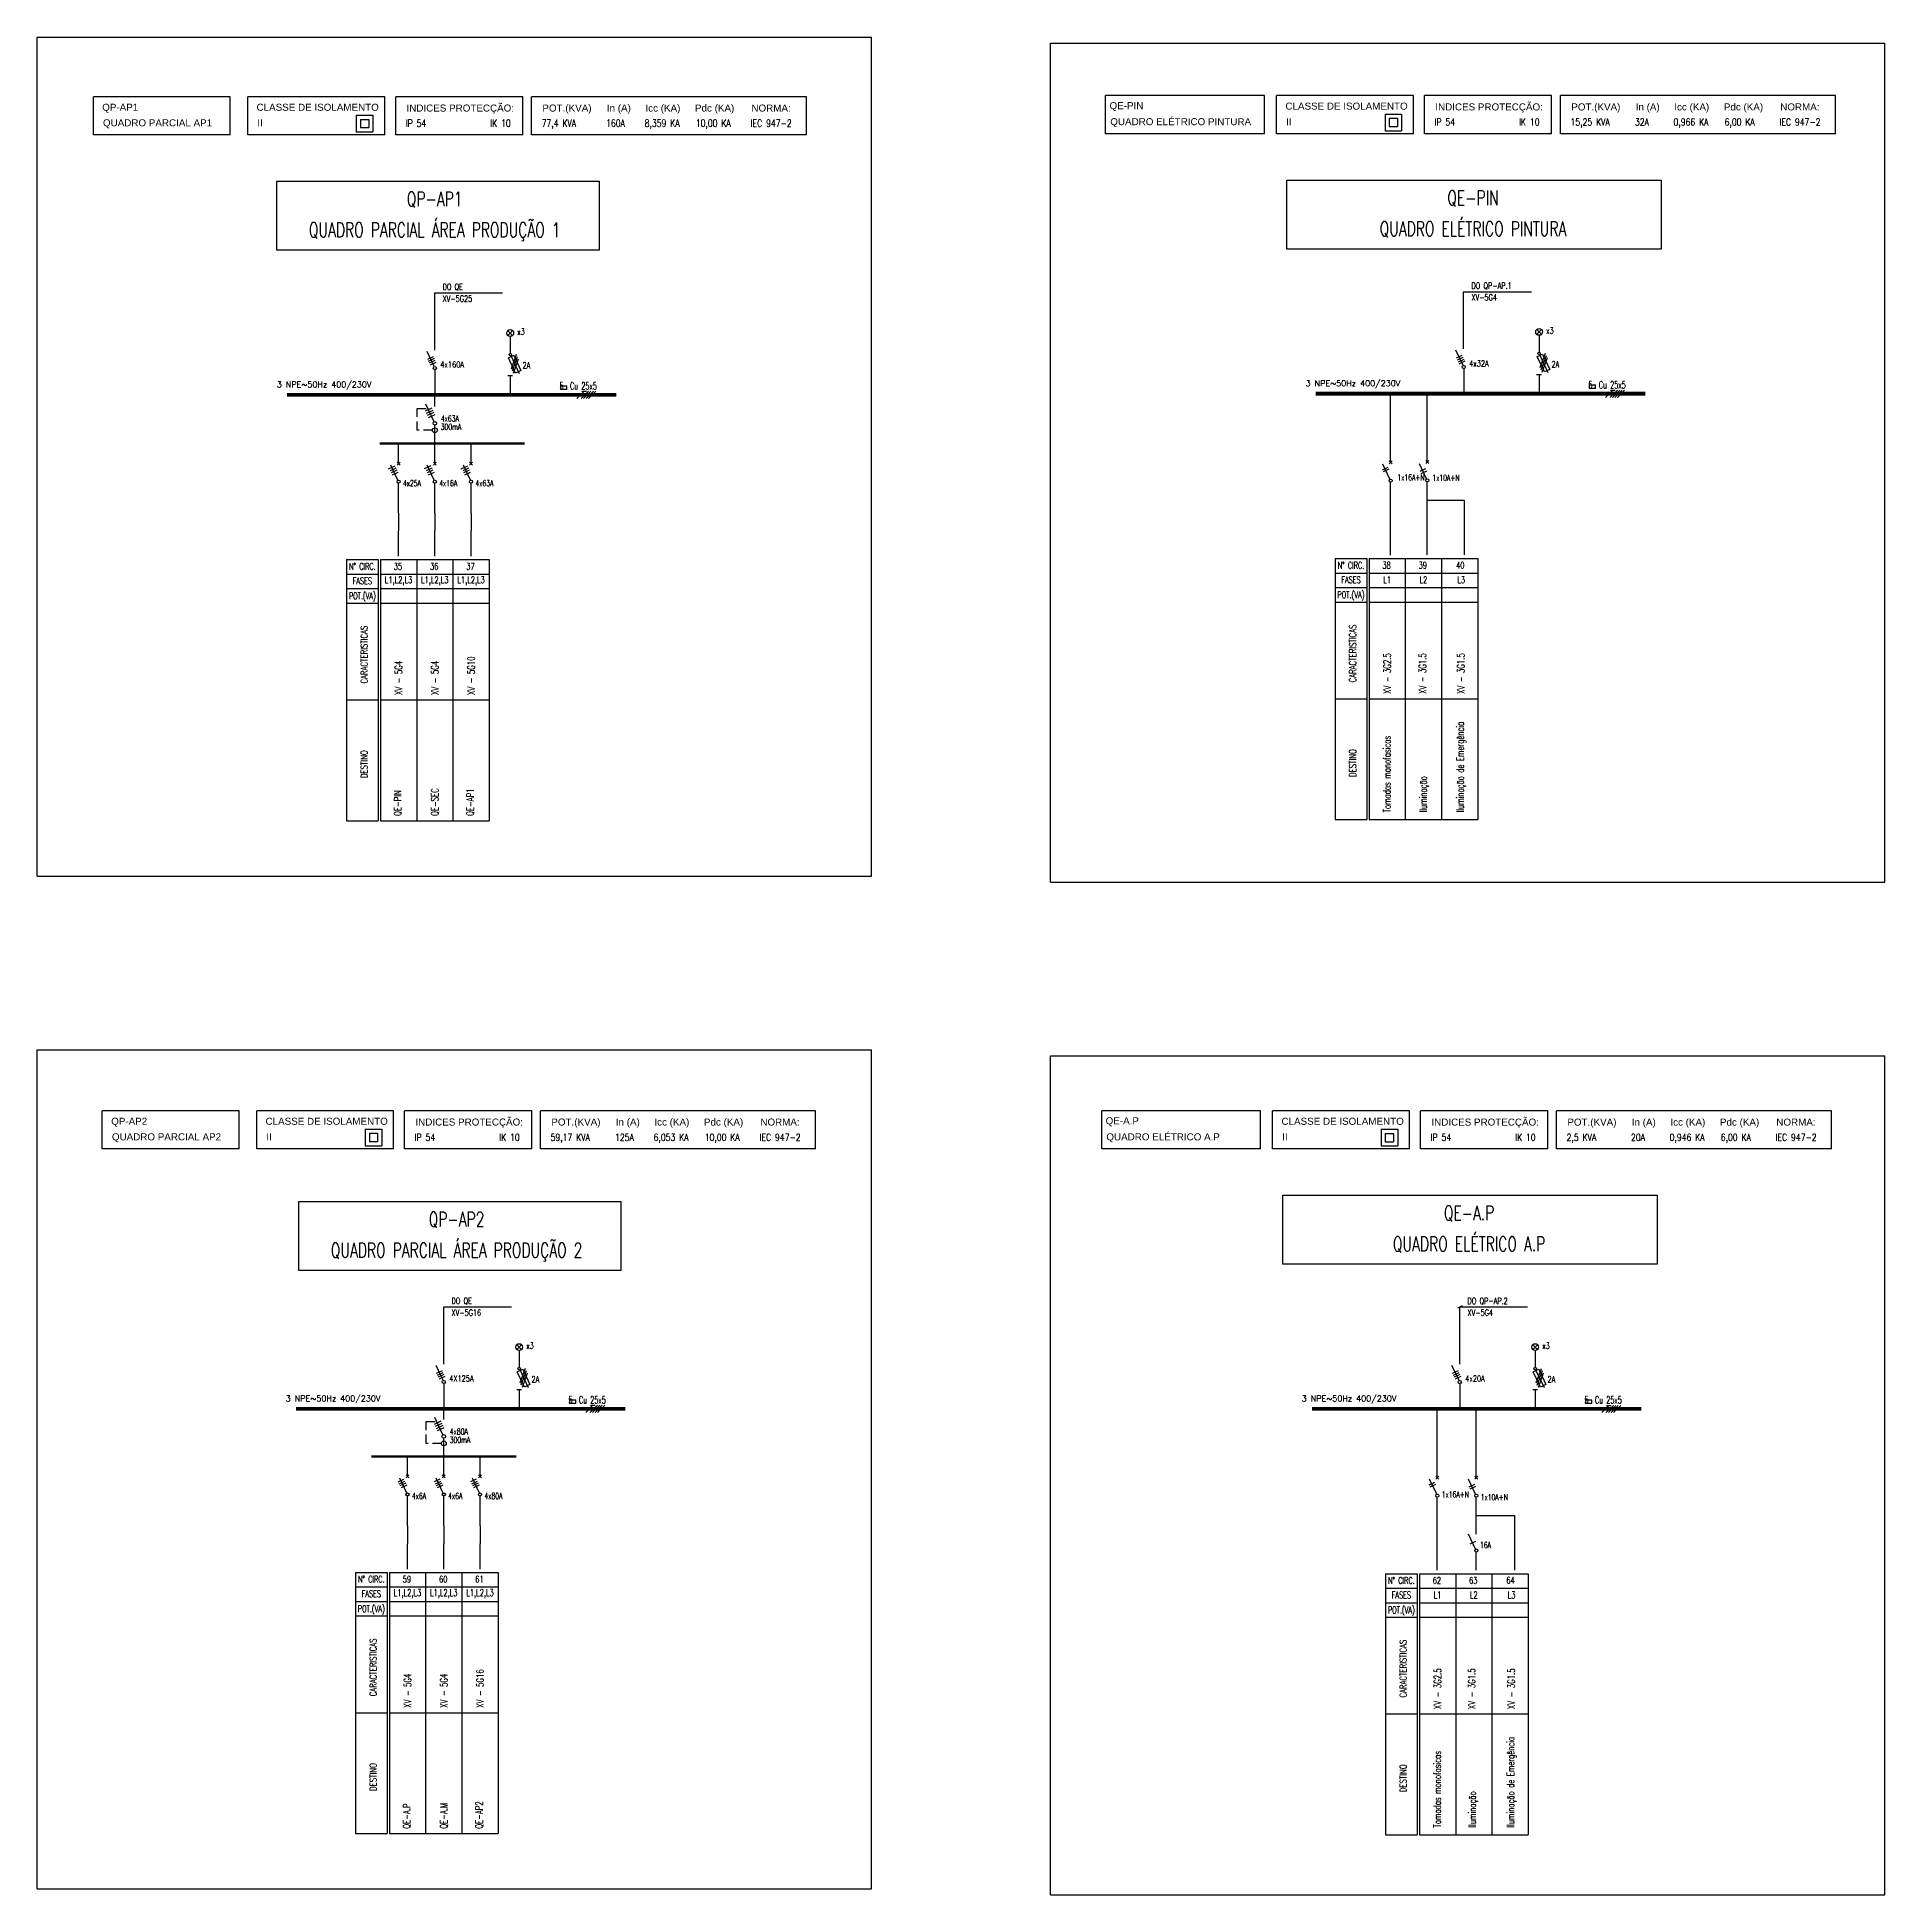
# Model space of a CAD drawing. Header units: millimetres. Extents: x -35961 to -35580, y 154458 to 154764.
# Drawn here: x -35790.2 to -35738.2, y 154487.5 to 154539.8 of the extents above; entities that cross this region are included whole.
import ezdxf
from ezdxf.enums import TextEntityAlignment as Align

# ---------------------------------------------------------------- set-up
doc = ezdxf.new("R2010")
doc.units = ezdxf.units.MM
doc.header["$MEASUREMENT"] = 0
doc.linetypes.add('HIDDEN', pattern=[0.375, 0.25, -0.125])
doc.layers.add('ELÉCTRICO', color=255, linetype='Continuous')
doc.layers.add('SIMBOLOGIA', color=255, linetype='Continuous')
doc.styles.add('ARIAL', font='arial.ttf')
doc.styles.add('ROMANS', font='romans')
doc.styles.add('SIMPLEX', font='SIMPLEX')

msp = doc.modelspace()

# ---------------------------------------------------------------- linework, layer by layer
at = {"layer": 'ELÉCTRICO', "linetype": 'Continuous', "ltscale": 0.03}
for p, q in [((-35790.242, 154539.806), (-35766.744, 154539.806)), ((-35761.708, 154539.64), (-35738.211, 154539.64)), ((-35751.096, 154525.229), (-35751.096, 154527.285)), ((-35780.064, 154526.403), (-35780.064, 154525.903)), ((-35779.043, 154526.403), (-35779.043, 154525.903)), ((-35778.022, 154526.403), (-35778.022, 154525.903)), ((-35790.242, 154516.183), (-35766.744, 154516.183)), ((-35761.708, 154516.017), (-35738.211, 154516.017)), ((-35790.242, 154511.29), (-35766.744, 154511.29)), ((-35761.708, 154511.124), (-35738.211, 154511.124)), ((-35779.812, 154497.886), (-35779.812, 154497.386)), ((-35778.791, 154497.886), (-35778.791, 154497.386)), ((-35777.77, 154497.886), (-35777.77, 154497.386)), ((-35790.242, 154487.667), (-35766.744, 154487.667)), ((-35761.708, 154487.501), (-35738.211, 154487.501))]:
    msp.add_line(p, q, dxfattribs=at)
at = {"layer": 'SIMBOLOGIA', "linetype": 'Continuous', "ltscale": 0.03}
for p, q in [((-35790.242, 154516.183), (-35790.242, 154539.806)), ((-35766.744, 154516.183), (-35766.744, 154539.806)), ((-35761.708, 154516.017), (-35761.708, 154539.64)), ((-35738.211, 154516.017), (-35738.211, 154539.64)), ((-35751.096, 154526.768), (-35750.061, 154526.768)), ((-35750.061, 154526.768), (-35750.061, 154525.229)), ((-35790.242, 154487.667), (-35790.242, 154511.29)), ((-35766.744, 154487.667), (-35766.744, 154511.29)), ((-35761.708, 154487.501), (-35761.708, 154511.124)), ((-35738.211, 154487.501), (-35738.211, 154511.124)), ((-35749.717, 154497.659), (-35749.717, 154498.694)), ((-35749.717, 154498.185), (-35748.642, 154498.185)), ((-35748.642, 154498.185), (-35748.642, 154496.646))]:
    msp.add_line(p, q, dxfattribs=at)
at = {"layer": 'SIMBOLOGIA', "color": 8}
for p, q in [((-35788.658, 154537.057), (-35788.658, 154538.128)), ((-35784.802, 154538.128), (-35788.658, 154538.128)), ((-35784.802, 154537.057), (-35784.802, 154538.128)), ((-35784.311, 154537.057), (-35784.311, 154538.128)), ((-35780.455, 154538.128), (-35784.311, 154538.128)), ((-35780.455, 154537.057), (-35780.455, 154538.128)), ((-35780.145, 154537.057), (-35780.145, 154538.128)), ((-35776.566, 154538.128), (-35780.145, 154538.128)), ((-35776.566, 154537.057), (-35776.566, 154538.128)), ((-35776.318, 154537.057), (-35776.318, 154538.128)), ((-35768.573, 154538.128), (-35776.318, 154538.128)), ((-35768.573, 154537.057), (-35768.573, 154538.128)), ((-35760.153, 154537.088), (-35760.153, 154538.159)), ((-35755.681, 154538.159), (-35760.153, 154538.159)), ((-35755.681, 154537.088), (-35755.681, 154538.159)), ((-35755.34, 154537.088), (-35755.34, 154538.159)), ((-35751.484, 154538.159), (-35755.34, 154538.159)), ((-35751.484, 154537.088), (-35751.484, 154538.159)), ((-35751.174, 154537.088), (-35751.174, 154538.159)), ((-35747.594, 154538.159), (-35751.174, 154538.159)), ((-35747.594, 154537.088), (-35747.594, 154538.159)), ((-35747.346, 154537.088), (-35747.346, 154538.159)), ((-35739.601, 154538.159), (-35747.346, 154538.159)), ((-35739.601, 154537.088), (-35739.601, 154538.159)), ((-35784.802, 154537.057), (-35788.658, 154537.057)), ((-35780.455, 154537.057), (-35784.311, 154537.057)), ((-35776.566, 154537.057), (-35780.145, 154537.057)), ((-35768.573, 154537.057), (-35776.318, 154537.057)), ((-35755.681, 154537.088), (-35760.153, 154537.088)), ((-35751.484, 154537.088), (-35755.34, 154537.088)), ((-35747.594, 154537.088), (-35751.174, 154537.088)), ((-35739.601, 154537.088), (-35747.346, 154537.088)), ((-35784.55, 154509.578), (-35788.406, 154509.578)), ((-35788.406, 154508.506), (-35788.406, 154509.578)), ((-35784.55, 154508.506), (-35784.55, 154509.578)), ((-35784.059, 154508.506), (-35784.059, 154509.578)), ((-35780.203, 154509.578), (-35784.059, 154509.578)), ((-35780.203, 154508.506), (-35780.203, 154509.578)), ((-35779.893, 154508.506), (-35779.893, 154509.578)), ((-35776.314, 154509.578), (-35779.893, 154509.578)), ((-35776.314, 154508.506), (-35776.314, 154509.578)), ((-35776.066, 154508.506), (-35776.066, 154509.578)), ((-35768.321, 154509.578), (-35776.066, 154509.578)), ((-35768.321, 154508.506), (-35768.321, 154509.578)), ((-35760.263, 154508.505), (-35760.263, 154509.576)), ((-35755.791, 154509.576), (-35760.263, 154509.576)), ((-35755.791, 154508.505), (-35755.791, 154509.576)), ((-35755.45, 154508.505), (-35755.45, 154509.576)), ((-35751.594, 154509.576), (-35755.45, 154509.576)), ((-35751.594, 154508.505), (-35751.594, 154509.576)), ((-35751.284, 154508.505), (-35751.284, 154509.576)), ((-35747.704, 154509.576), (-35751.284, 154509.576)), ((-35747.704, 154508.505), (-35747.704, 154509.576)), ((-35747.456, 154508.505), (-35747.456, 154509.576)), ((-35739.711, 154509.576), (-35747.456, 154509.576)), ((-35739.711, 154508.505), (-35739.711, 154509.576)), ((-35784.55, 154508.506), (-35788.406, 154508.506)), ((-35780.203, 154508.506), (-35784.059, 154508.506)), ((-35776.314, 154508.506), (-35779.893, 154508.506)), ((-35768.321, 154508.506), (-35776.066, 154508.506)), ((-35755.791, 154508.505), (-35760.263, 154508.505)), ((-35751.594, 154508.505), (-35755.45, 154508.505)), ((-35747.704, 154508.505), (-35751.284, 154508.505)), ((-35739.711, 154508.505), (-35747.456, 154508.505))]:
    msp.add_line(p, q, dxfattribs=at)
at = {"layer": 'SIMBOLOGIA'}
for p, q in [((-35781.256, 154537.609), (-35780.789, 154537.609)), ((-35781.256, 154537.609), (-35781.256, 154537.142)), ((-35781.14, 154537.492), (-35781.14, 154537.259)), ((-35781.14, 154537.492), (-35780.906, 154537.492)), ((-35780.906, 154537.492), (-35780.906, 154537.259)), ((-35780.789, 154537.609), (-35780.789, 154537.142)), ((-35752.285, 154537.64), (-35751.818, 154537.64)), ((-35752.285, 154537.64), (-35752.285, 154537.173)), ((-35752.168, 154537.524), (-35752.168, 154537.29)), ((-35752.168, 154537.524), (-35751.934, 154537.524)), ((-35752.168, 154537.29), (-35751.934, 154537.29)), ((-35751.934, 154537.524), (-35751.934, 154537.29)), ((-35751.818, 154537.64), (-35751.818, 154537.173)), ((-35781.256, 154537.142), (-35780.789, 154537.142)), ((-35781.14, 154537.259), (-35780.906, 154537.259)), ((-35752.285, 154537.173), (-35751.818, 154537.173)), ((-35779.046, 154532.608), (-35777.136, 154532.608)), ((-35779.044, 154530.996), (-35779.046, 154532.608)), ((-35750.074, 154532.639), (-35748.164, 154532.639)), ((-35750.072, 154531.028), (-35750.072, 154532.639)), ((-35776.92, 154531.475), (-35776.997, 154531.552)), ((-35776.92, 154531.475), (-35776.843, 154531.552)), ((-35747.948, 154531.506), (-35748.025, 154531.583)), ((-35747.948, 154531.506), (-35747.871, 154531.583)), ((-35776.92, 154531.475), (-35776.997, 154531.398)), ((-35776.92, 154531.475), (-35776.843, 154531.398)), ((-35776.92, 154531.38), (-35776.92, 154530.903)), ((-35747.948, 154531.506), (-35748.025, 154531.429)), ((-35747.948, 154531.506), (-35747.871, 154531.429)), ((-35747.948, 154531.411), (-35747.948, 154530.935)), ((-35779.062, 154530.53), (-35779.262, 154530.959)), ((-35779.091, 154530.808), (-35779.253, 154530.732)), ((-35779.066, 154530.754), (-35779.228, 154530.678)), ((-35779.04, 154530.702), (-35779.202, 154530.626)), ((-35779.015, 154530.648), (-35779.177, 154530.572)), ((-35776.973, 154530.781), (-35776.818, 154530.853)), ((-35776.771, 154530.349), (-35776.973, 154530.781)), ((-35776.905, 154530.838), (-35776.67, 154530.333)), ((-35776.75, 154530.867), (-35776.898, 154530.46)), ((-35776.721, 154530.805), (-35776.869, 154530.397)), ((-35776.692, 154530.743), (-35776.84, 154530.336)), ((-35776.818, 154530.853), (-35776.617, 154530.421)), ((-35750.09, 154530.562), (-35750.29, 154530.99)), ((-35750.12, 154530.839), (-35750.282, 154530.764)), ((-35750.095, 154530.785), (-35750.256, 154530.71)), ((-35750.068, 154530.733), (-35750.23, 154530.657)), ((-35750.043, 154530.679), (-35750.205, 154530.603)), ((-35750.071, 154530.476), (-35750.071, 154529.798)), ((-35748.001, 154530.812), (-35747.847, 154530.884)), ((-35747.799, 154530.38), (-35748.001, 154530.812)), ((-35747.934, 154530.87), (-35747.698, 154530.364)), ((-35747.778, 154530.898), (-35747.926, 154530.491)), ((-35747.749, 154530.836), (-35747.897, 154530.429)), ((-35747.72, 154530.774), (-35747.868, 154530.367)), ((-35747.847, 154530.884), (-35747.645, 154530.452)), ((-35779.043, 154530.445), (-35779.043, 154529.767)), ((-35776.988, 154530.277), (-35776.852, 154530.277)), ((-35776.92, 154530.277), (-35776.92, 154529.767)), ((-35776.617, 154530.421), (-35776.771, 154530.349)), ((-35775.505, 154529.989), (-35775.328, 154529.989)), ((-35775.505, 154529.989), (-35775.505, 154529.884)), ((-35775.328, 154529.884), (-35775.328, 154529.989)), ((-35748.016, 154530.309), (-35747.88, 154530.309)), ((-35747.948, 154530.309), (-35747.948, 154529.798)), ((-35747.645, 154530.452), (-35747.799, 154530.38)), ((-35746.533, 154530.021), (-35746.356, 154530.021)), ((-35746.533, 154530.021), (-35746.533, 154529.916)), ((-35746.356, 154529.916), (-35746.356, 154530.021)), ((-35773.937, 154529.767), (-35783.203, 154529.767)), ((-35773.937, 154529.733), (-35783.203, 154529.733)), ((-35773.937, 154529.699), (-35783.203, 154529.699)), ((-35779.065, 154528.979), (-35779.293, 154529.469)), ((-35779.043, 154529.409), (-35779.043, 154529.699)), ((-35775.328, 154529.884), (-35775.505, 154529.884)), ((-35775.046, 154529.631), (-35774.842, 154529.835)), ((-35774.92, 154529.631), (-35774.715, 154529.835)), ((-35774.908, 154529.835), (-35774.776, 154529.835)), ((-35774.852, 154529.631), (-35774.647, 154529.835)), ((-35774.784, 154529.631), (-35774.579, 154529.835)), ((-35774.715, 154529.631), (-35774.511, 154529.835)), ((-35744.965, 154529.798), (-35754.231, 154529.798)), ((-35744.965, 154529.764), (-35754.231, 154529.764)), ((-35744.965, 154529.73), (-35754.231, 154529.73)), ((-35752.129, 154527.838), (-35752.129, 154529.73)), ((-35751.096, 154527.846), (-35751.096, 154529.73)), ((-35746.356, 154529.916), (-35746.533, 154529.916)), ((-35746.075, 154529.662), (-35745.87, 154529.866)), ((-35745.948, 154529.662), (-35745.744, 154529.866)), ((-35745.936, 154529.866), (-35745.805, 154529.866)), ((-35745.88, 154529.662), (-35745.676, 154529.866)), ((-35745.812, 154529.662), (-35745.608, 154529.866)), ((-35745.744, 154529.662), (-35745.539, 154529.866)), ((-35779.13, 154529.36), (-35779.315, 154529.274)), ((-35779.101, 154529.298), (-35779.286, 154529.212)), ((-35779.072, 154529.236), (-35779.257, 154529.15)), ((-35779.043, 154529.175), (-35779.228, 154529.088)), ((-35780.589, 154528.388), (-35776.515, 154528.388)), ((-35779.043, 154528.388), (-35779.043, 154528.882)), ((-35780.589, 154528.354), (-35776.515, 154528.354)), ((-35780.064, 154527.806), (-35780.064, 154528.346)), ((-35779.043, 154527.806), (-35779.043, 154528.346)), ((-35778.022, 154527.806), (-35778.022, 154528.346)), ((-35752.088, 154527.791), (-35752.171, 154527.874)), ((-35752.171, 154527.791), (-35752.088, 154527.874)), ((-35751.054, 154527.799), (-35751.137, 154527.882)), ((-35751.137, 154527.799), (-35751.054, 154527.882)), ((-35780.172, 154527.731), (-35780.357, 154527.644)), ((-35780.143, 154527.669), (-35780.303, 154527.594)), ((-35780.083, 154527.33), (-35780.28, 154527.753)), ((-35780.116, 154527.61), (-35780.276, 154527.535)), ((-35780.087, 154527.548), (-35780.247, 154527.473)), ((-35780.023, 154527.759), (-35780.106, 154527.843)), ((-35780.106, 154527.759), (-35780.023, 154527.843)), ((-35779.157, 154527.735), (-35779.342, 154527.648)), ((-35779.128, 154527.673), (-35779.288, 154527.599)), ((-35779.062, 154527.33), (-35779.259, 154527.753)), ((-35779.095, 154527.61), (-35779.255, 154527.535)), ((-35779.066, 154527.548), (-35779.226, 154527.473)), ((-35779.002, 154527.759), (-35779.085, 154527.843)), ((-35779.085, 154527.759), (-35779.002, 154527.843)), ((-35778.123, 154527.731), (-35778.308, 154527.644)), ((-35778.094, 154527.669), (-35778.254, 154527.594)), ((-35778.041, 154527.33), (-35778.238, 154527.753)), ((-35778.074, 154527.61), (-35778.234, 154527.535)), ((-35778.045, 154527.548), (-35778.205, 154527.473)), ((-35777.98, 154527.759), (-35778.064, 154527.843)), ((-35778.064, 154527.759), (-35777.98, 154527.843)), ((-35752.206, 154527.692), (-35752.366, 154527.617)), ((-35752.148, 154527.361), (-35752.345, 154527.785)), ((-35752.181, 154527.641), (-35752.341, 154527.566)), ((-35751.114, 154527.37), (-35751.312, 154527.793)), ((-35751.147, 154527.649), (-35751.307, 154527.575)), ((-35751.119, 154527.588), (-35751.279, 154527.513)), ((-35780.064, 154526.403), (-35780.064, 154527.246)), ((-35779.043, 154526.403), (-35779.043, 154527.246)), ((-35778.022, 154526.403), (-35778.022, 154527.246)), ((-35752.129, 154525.221), (-35752.129, 154527.277)), ((-35780.064, 154525.189), (-35780.064, 154525.903)), ((-35779.043, 154525.189), (-35779.043, 154525.903)), ((-35778.022, 154525.189), (-35778.022, 154525.903)), ((-35781.004, 154509.058), (-35780.537, 154509.058)), ((-35781.004, 154509.058), (-35781.004, 154508.591)), ((-35780.537, 154509.058), (-35780.537, 154508.591)), ((-35752.395, 154509.057), (-35751.928, 154509.057)), ((-35752.395, 154509.057), (-35752.395, 154508.59)), ((-35751.928, 154509.057), (-35751.928, 154508.59)), ((-35781.004, 154508.591), (-35780.537, 154508.591)), ((-35780.887, 154508.942), (-35780.887, 154508.708)), ((-35780.887, 154508.942), (-35780.654, 154508.942)), ((-35780.887, 154508.708), (-35780.654, 154508.708)), ((-35780.654, 154508.942), (-35780.654, 154508.708)), ((-35752.395, 154508.59), (-35751.928, 154508.59)), ((-35752.278, 154508.941), (-35752.278, 154508.707)), ((-35752.278, 154508.941), (-35752.044, 154508.941)), ((-35752.278, 154508.707), (-35752.044, 154508.707)), ((-35752.044, 154508.941), (-35752.044, 154508.707)), ((-35778.794, 154504.057), (-35776.884, 154504.057)), ((-35778.792, 154502.446), (-35778.792, 154504.057)), ((-35750.238, 154504.033), (-35750.103, 154504.094)), ((-35750.184, 154504.056), (-35748.274, 154504.056)), ((-35750.182, 154502.445), (-35750.184, 154504.056)), ((-35776.668, 154502.924), (-35776.745, 154503.001)), ((-35776.668, 154502.924), (-35776.745, 154502.847)), ((-35776.668, 154502.924), (-35776.591, 154503.001)), ((-35776.668, 154502.924), (-35776.591, 154502.847)), ((-35776.668, 154502.829), (-35776.668, 154502.353)), ((-35748.058, 154502.923), (-35748.135, 154503)), ((-35748.058, 154502.923), (-35748.135, 154502.846)), ((-35748.058, 154502.923), (-35747.981, 154503)), ((-35748.058, 154502.923), (-35747.981, 154502.846)), ((-35748.058, 154502.828), (-35748.058, 154502.352)), ((-35778.81, 154501.98), (-35779.01, 154502.408)), ((-35778.839, 154502.257), (-35779.001, 154502.182)), ((-35776.72, 154502.23), (-35776.566, 154502.302)), ((-35776.519, 154501.798), (-35776.72, 154502.23)), ((-35776.653, 154502.288), (-35776.418, 154501.782)), ((-35776.498, 154502.316), (-35776.646, 154501.909)), ((-35776.468, 154502.254), (-35776.617, 154501.847)), ((-35776.566, 154502.302), (-35776.365, 154501.87)), ((-35750.2, 154501.978), (-35750.4, 154502.407)), ((-35750.23, 154502.256), (-35750.392, 154502.181)), ((-35748.111, 154502.229), (-35747.957, 154502.301)), ((-35747.909, 154501.797), (-35748.111, 154502.229)), ((-35748.044, 154502.287), (-35747.808, 154501.781)), ((-35747.888, 154502.315), (-35748.036, 154501.908)), ((-35747.859, 154502.253), (-35748.007, 154501.846)), ((-35747.957, 154502.301), (-35747.755, 154501.869)), ((-35778.814, 154502.203), (-35778.976, 154502.128)), ((-35778.788, 154502.151), (-35778.95, 154502.075)), ((-35778.762, 154502.097), (-35778.924, 154502.021)), ((-35778.791, 154501.894), (-35778.791, 154501.216)), ((-35776.736, 154501.727), (-35776.6, 154501.727)), ((-35776.668, 154501.727), (-35776.668, 154501.216)), ((-35776.44, 154502.192), (-35776.588, 154501.785)), ((-35776.365, 154501.87), (-35776.519, 154501.798)), ((-35750.205, 154502.202), (-35750.366, 154502.127)), ((-35750.178, 154502.15), (-35750.34, 154502.074)), ((-35750.153, 154502.096), (-35750.315, 154502.02)), ((-35750.181, 154501.893), (-35750.181, 154501.215)), ((-35748.126, 154501.726), (-35747.99, 154501.726)), ((-35748.058, 154501.726), (-35748.058, 154501.215)), ((-35747.83, 154502.191), (-35747.978, 154501.784)), ((-35747.755, 154501.869), (-35747.909, 154501.797)), ((-35773.685, 154501.216), (-35782.951, 154501.216)), ((-35773.685, 154501.182), (-35782.951, 154501.182)), ((-35775.253, 154501.439), (-35775.076, 154501.439)), ((-35775.253, 154501.439), (-35775.253, 154501.334)), ((-35775.076, 154501.334), (-35775.253, 154501.334)), ((-35775.076, 154501.334), (-35775.076, 154501.439)), ((-35774.794, 154501.08), (-35774.59, 154501.284)), ((-35774.668, 154501.08), (-35774.463, 154501.284)), ((-35774.656, 154501.284), (-35774.524, 154501.284)), ((-35774.599, 154501.08), (-35774.395, 154501.284)), ((-35774.531, 154501.08), (-35774.327, 154501.284)), ((-35774.463, 154501.08), (-35774.259, 154501.284)), ((-35745.075, 154501.215), (-35754.341, 154501.215)), ((-35745.075, 154501.181), (-35754.341, 154501.181)), ((-35746.643, 154501.438), (-35746.466, 154501.438)), ((-35746.643, 154501.438), (-35746.643, 154501.333)), ((-35746.466, 154501.333), (-35746.643, 154501.333)), ((-35746.466, 154501.333), (-35746.466, 154501.438)), ((-35746.185, 154501.079), (-35745.98, 154501.283)), ((-35746.058, 154501.079), (-35745.854, 154501.283)), ((-35746.046, 154501.283), (-35745.915, 154501.283)), ((-35745.99, 154501.079), (-35745.786, 154501.283)), ((-35745.922, 154501.079), (-35745.718, 154501.283)), ((-35745.854, 154501.079), (-35745.649, 154501.283)), ((-35773.685, 154501.148), (-35782.951, 154501.148)), ((-35778.878, 154500.835), (-35779.063, 154500.748)), ((-35778.813, 154500.454), (-35779.041, 154500.944)), ((-35778.849, 154500.773), (-35779.034, 154500.687)), ((-35778.82, 154500.711), (-35779.005, 154500.625)), ((-35778.791, 154500.884), (-35778.791, 154501.174)), ((-35745.075, 154501.147), (-35754.341, 154501.147)), ((-35750.813, 154499.255), (-35750.813, 154501.147)), ((-35749.717, 154499.255), (-35749.717, 154501.147)), ((-35778.791, 154500.65), (-35778.976, 154500.563)), ((-35778.791, 154499.863), (-35778.791, 154500.357)), ((-35780.828, 154499.863), (-35776.754, 154499.863)), ((-35780.828, 154499.829), (-35776.754, 154499.829)), ((-35779.812, 154499.29), (-35779.812, 154499.829)), ((-35778.791, 154499.29), (-35778.791, 154499.829)), ((-35777.77, 154499.29), (-35777.77, 154499.829)), ((-35779.924, 154499.196), (-35780.084, 154499.122)), ((-35779.895, 154499.135), (-35780.055, 154499.06)), ((-35779.831, 154498.813), (-35780.028, 154499.237)), ((-35779.864, 154499.093), (-35780.024, 154499.018)), ((-35779.771, 154499.243), (-35779.854, 154499.326)), ((-35779.854, 154499.243), (-35779.771, 154499.326)), ((-35778.9, 154499.202), (-35779.06, 154499.128)), ((-35778.871, 154499.141), (-35779.031, 154499.066)), ((-35778.81, 154498.813), (-35779.007, 154499.237)), ((-35778.843, 154499.093), (-35779.003, 154499.018)), ((-35778.749, 154499.243), (-35778.833, 154499.326)), ((-35778.833, 154499.243), (-35778.749, 154499.326)), ((-35777.88, 154499.202), (-35778.039, 154499.128)), ((-35777.851, 154499.141), (-35778.011, 154499.066)), ((-35777.789, 154498.813), (-35777.986, 154499.237)), ((-35777.822, 154499.093), (-35777.982, 154499.018)), ((-35777.728, 154499.243), (-35777.812, 154499.326)), ((-35777.812, 154499.243), (-35777.728, 154499.326)), ((-35750.89, 154499.109), (-35751.05, 154499.034)), ((-35750.831, 154498.778), (-35751.029, 154499.202)), ((-35750.771, 154499.208), (-35750.854, 154499.291)), ((-35750.854, 154499.208), (-35750.771, 154499.291)), ((-35749.735, 154498.778), (-35749.933, 154499.202)), ((-35749.675, 154499.208), (-35749.758, 154499.291)), ((-35749.758, 154499.208), (-35749.675, 154499.291)), ((-35779.835, 154499.031), (-35779.995, 154498.957)), ((-35779.812, 154497.886), (-35779.812, 154498.729)), ((-35778.814, 154499.031), (-35778.974, 154498.957)), ((-35778.791, 154497.886), (-35778.791, 154498.729)), ((-35777.793, 154499.031), (-35777.953, 154498.957)), ((-35777.77, 154497.886), (-35777.77, 154498.729)), ((-35750.865, 154499.058), (-35751.025, 154498.983)), ((-35750.813, 154496.638), (-35750.813, 154498.694)), ((-35749.768, 154499.058), (-35749.928, 154498.983)), ((-35749.74, 154498.996), (-35749.899, 154498.922)), ((-35749.735, 154497.236), (-35749.933, 154497.659)), ((-35779.812, 154496.673), (-35779.812, 154497.386)), ((-35778.791, 154496.673), (-35778.791, 154497.386)), ((-35777.77, 154496.673), (-35777.77, 154497.386)), ((-35749.74, 154497.454), (-35749.899, 154497.379)), ((-35749.717, 154496.638), (-35749.717, 154497.152))]:
    msp.add_line(p, q, dxfattribs=at)
at = {"layer": 'SIMBOLOGIA', "linetype": 'HIDDEN'}
for p, q in [((-35779.538, 154528.737), (-35779.538, 154529.35)), ((-35779.538, 154529.35), (-35779.238, 154529.35)), ((-35779.111, 154528.737), (-35779.538, 154528.737)), ((-35779.286, 154500.212), (-35779.286, 154500.825)), ((-35779.286, 154500.825), (-35778.986, 154500.825)), ((-35778.859, 154500.212), (-35779.286, 154500.212))]:
    msp.add_line(p, q, dxfattribs=at)
at = {"layer": 'SIMBOLOGIA', "linetype": 'Continuous'}
for p, q in [((-35781.527, 154525.095), (-35781.527, 154517.743)), ((-35781.527, 154525.095), (-35780.638, 154525.095)), ((-35780.638, 154525.095), (-35780.638, 154517.743)), ((-35780.575, 154525.095), (-35777.511, 154525.095)), ((-35780.575, 154525.095), (-35780.575, 154517.743)), ((-35779.554, 154525.095), (-35779.554, 154517.743)), ((-35778.533, 154525.095), (-35778.533, 154517.743)), ((-35777.511, 154525.095), (-35777.511, 154517.743)), ((-35753.689, 154525.126), (-35753.689, 154517.774)), ((-35753.689, 154525.126), (-35752.8, 154525.126)), ((-35753.689, 154524.718), (-35752.8, 154524.718)), ((-35752.8, 154525.126), (-35752.8, 154517.774)), ((-35752.736, 154525.126), (-35750.694, 154525.126)), ((-35752.736, 154525.126), (-35752.736, 154517.774)), ((-35752.736, 154524.718), (-35750.694, 154524.718)), ((-35751.715, 154525.126), (-35751.715, 154517.774)), ((-35750.694, 154525.126), (-35750.694, 154517.774)), ((-35750.694, 154525.126), (-35749.673, 154525.126)), ((-35750.694, 154524.718), (-35749.673, 154524.718)), ((-35749.673, 154525.126), (-35749.673, 154517.774)), ((-35781.527, 154524.687), (-35780.638, 154524.687)), ((-35781.527, 154524.278), (-35780.638, 154524.278)), ((-35780.575, 154524.687), (-35777.511, 154524.687)), ((-35780.575, 154524.278), (-35777.511, 154524.278)), ((-35753.689, 154524.309), (-35752.8, 154524.309)), ((-35752.736, 154524.309), (-35750.694, 154524.309)), ((-35750.694, 154524.309), (-35749.673, 154524.309)), ((-35781.527, 154523.87), (-35780.638, 154523.87)), ((-35780.575, 154523.87), (-35777.511, 154523.87)), ((-35753.689, 154523.901), (-35752.8, 154523.901)), ((-35752.736, 154523.901), (-35750.694, 154523.901)), ((-35750.694, 154523.901), (-35749.673, 154523.901)), ((-35781.527, 154521.147), (-35780.638, 154521.147)), ((-35780.575, 154521.147), (-35777.511, 154521.147)), ((-35753.689, 154521.178), (-35752.8, 154521.178)), ((-35752.736, 154521.178), (-35750.694, 154521.178)), ((-35750.694, 154521.178), (-35749.673, 154521.178)), ((-35781.527, 154517.743), (-35780.638, 154517.743)), ((-35780.575, 154517.743), (-35777.511, 154517.743)), ((-35753.689, 154517.774), (-35752.8, 154517.774)), ((-35752.736, 154517.774), (-35750.694, 154517.774)), ((-35750.694, 154517.774), (-35749.673, 154517.774)), ((-35781.275, 154496.578), (-35781.275, 154489.226)), ((-35781.275, 154496.578), (-35780.386, 154496.578)), ((-35780.386, 154496.578), (-35780.386, 154489.226)), ((-35780.323, 154496.578), (-35777.259, 154496.578)), ((-35780.323, 154496.578), (-35780.323, 154489.226)), ((-35779.302, 154496.578), (-35779.302, 154489.226)), ((-35778.281, 154496.578), (-35778.281, 154489.226)), ((-35777.259, 154496.578), (-35777.259, 154489.226)), ((-35752.269, 154496.543), (-35752.269, 154489.191)), ((-35752.269, 154496.543), (-35751.38, 154496.543)), ((-35751.38, 154496.543), (-35751.38, 154489.191)), ((-35751.317, 154496.543), (-35749.275, 154496.543)), ((-35751.317, 154496.543), (-35751.317, 154489.191)), ((-35750.296, 154496.543), (-35750.296, 154489.191)), ((-35749.275, 154496.543), (-35749.275, 154489.191)), ((-35749.275, 154496.543), (-35748.253, 154496.543)), ((-35748.253, 154496.543), (-35748.253, 154489.191)), ((-35781.275, 154496.17), (-35780.386, 154496.17)), ((-35780.323, 154496.17), (-35777.259, 154496.17)), ((-35752.269, 154496.135), (-35751.38, 154496.135)), ((-35751.317, 154496.135), (-35749.275, 154496.135)), ((-35749.275, 154496.135), (-35748.253, 154496.135)), ((-35781.275, 154495.761), (-35780.386, 154495.761)), ((-35780.323, 154495.761), (-35777.259, 154495.761)), ((-35752.269, 154495.726), (-35751.38, 154495.726)), ((-35751.317, 154495.726), (-35749.275, 154495.726)), ((-35749.275, 154495.726), (-35748.253, 154495.726)), ((-35781.275, 154495.353), (-35780.386, 154495.353)), ((-35780.323, 154495.353), (-35777.259, 154495.353)), ((-35752.269, 154495.318), (-35751.38, 154495.318)), ((-35751.317, 154495.318), (-35749.275, 154495.318)), ((-35749.275, 154495.318), (-35748.253, 154495.318)), ((-35781.275, 154492.63), (-35780.386, 154492.63)), ((-35780.323, 154492.63), (-35777.259, 154492.63)), ((-35752.269, 154492.595), (-35751.38, 154492.595)), ((-35751.317, 154492.595), (-35749.275, 154492.595)), ((-35749.275, 154492.595), (-35748.253, 154492.595)), ((-35781.275, 154489.226), (-35780.386, 154489.226)), ((-35780.323, 154489.226), (-35777.259, 154489.226)), ((-35752.269, 154489.191), (-35751.38, 154489.191)), ((-35751.317, 154489.191), (-35749.275, 154489.191)), ((-35749.275, 154489.191), (-35748.253, 154489.191))]:
    msp.add_line(p, q, dxfattribs=at)
at = {"layer": 'SIMBOLOGIA'}
for points in [[(-35783.49, 154535.752), (-35774.419, 154535.752), (-35774.419, 154533.807), (-35783.49, 154533.807)], [(-35755.051, 154535.783), (-35744.512, 154535.783), (-35744.512, 154533.838), (-35755.051, 154533.838)], [(-35782.873, 154507.024), (-35773.802, 154507.024), (-35773.802, 154505.079), (-35782.873, 154505.079)], [(-35755.161, 154507.2), (-35744.622, 154507.2), (-35744.622, 154505.255), (-35755.161, 154505.255)]]:
    msp.add_lwpolyline(points, close=True, dxfattribs=at)
for centre, radius in [((-35776.92, 154531.475), 0.0953), ((-35747.948, 154531.506), 0.0953), ((-35779.043, 154530.49), 0.0447), ((-35776.92, 154530.869), 0.034), ((-35750.071, 154530.521), 0.0447), ((-35747.948, 154530.901), 0.034), ((-35779.043, 154528.933), 0.0511), ((-35779.043, 154528.737), 0.0681), ((-35780.064, 154527.29), 0.0441), ((-35779.043, 154527.29), 0.0441), ((-35778.022, 154527.29), 0.0441), ((-35752.129, 154527.321), 0.0441), ((-35751.096, 154527.33), 0.0441), ((-35776.668, 154502.924), 0.0953), ((-35748.058, 154502.923), 0.0953), ((-35776.668, 154502.319), 0.034), ((-35748.058, 154502.318), 0.034), ((-35778.791, 154501.939), 0.0447), ((-35750.181, 154501.938), 0.0447), ((-35778.791, 154500.212), 0.0681), ((-35778.791, 154500.408), 0.0511), ((-35779.812, 154498.773), 0.0441), ((-35778.791, 154498.773), 0.0441), ((-35777.77, 154498.773), 0.0441), ((-35750.813, 154498.738), 0.0441), ((-35749.717, 154498.738), 0.0441), ((-35749.717, 154497.196), 0.0441)]:
    msp.add_circle(centre, radius, dxfattribs=at)

# ---------------------------------------------------------------- texts
at = {"layer": 'SIMBOLOGIA', "style": 'ARIAL'}
for s, p in [('QP-AP1', (-35788.409, 154537.733)), ('CLASSE DE ISOLAMENTO', (-35784.063, 154537.733)), ('INDICES PROTECÇÃO:', (-35779.84, 154537.711)), ('POT.(KVA)', (-35776.013, 154537.711)), ('In (A)', (-35774.199, 154537.711)), ('Icc (KA)', (-35773.112, 154537.711)), ('Pdc (KA)', (-35771.717, 154537.711)), ('NORMA:', (-35770.128, 154537.711)), ('QE-PIN', (-35760.043, 154537.778)), ('CLASSE DE ISOLAMENTO', (-35755.091, 154537.765)), ('INDICES PROTECÇÃO:', (-35750.869, 154537.743)), ('POT.(KVA)', (-35747.041, 154537.743)), ('In (A)', (-35745.227, 154537.743)), ('Icc (KA)', (-35744.14, 154537.743)), ('Pdc (KA)', (-35742.745, 154537.743)), ('NORMA:', (-35741.157, 154537.743)), ('QUADRO PARCIAL AP1', (-35788.388, 154537.295)), ('II', (-35784.041, 154537.295)), ('QUADRO ELÉTRICO PINTURA', (-35760.022, 154537.327)), ('II', (-35755.07, 154537.327)), ('QP-AP2', (-35788.157, 154509.183)), ('CLASSE DE ISOLAMENTO', (-35783.81, 154509.183)), ('INDICES PROTECÇÃO:', (-35779.588, 154509.161)), ('POT.(KVA)', (-35775.761, 154509.161)), ('In (A)', (-35773.947, 154509.161)), ('Icc (KA)', (-35772.86, 154509.161)), ('Pdc (KA)', (-35771.465, 154509.161)), ('NORMA:', (-35769.876, 154509.161)), ('QE-A.P', (-35760.153, 154509.195)), ('CLASSE DE ISOLAMENTO', (-35755.201, 154509.182)), ('INDICES PROTECÇÃO:', (-35750.979, 154509.159)), ('POT.(KVA)', (-35747.151, 154509.159)), ('In (A)', (-35745.337, 154509.159)), ('Icc (KA)', (-35744.25, 154509.159)), ('Pdc (KA)', (-35742.855, 154509.159)), ('NORMA:', (-35741.267, 154509.159)), ('QUADRO PARCIAL AP2', (-35788.136, 154508.745)), ('II', (-35783.789, 154508.745)), ('QUADRO ELÉTRICO A.P', (-35760.132, 154508.744)), ('II', (-35755.18, 154508.744))]:
    msp.add_text(s, height=0.198, dxfattribs=at).set_placement(p)
at = {"layer": 'SIMBOLOGIA', "color": 7, "style": 'ROMANS', "width": 0.8}
for s, p in [('IP 54', (-35779.862, 154537.285)), ('IK 10', (-35777.483, 154537.285)), ('77,4 KVA', (-35776.035, 154537.285)), ('160A', (-35774.22, 154537.285)), ('8,359 KA', (-35773.134, 154537.285)), ('10,00 KA', (-35771.694, 154537.285)), ('IEC 947-2', (-35770.15, 154537.285)), ('IP 54', (-35750.89, 154537.316)), ('IK 10', (-35748.512, 154537.316)), ('15,25 KVA', (-35747.063, 154537.316)), ('32A', (-35745.249, 154537.316)), ('0,966 KA', (-35744.162, 154537.316)), ('6,00 KA', (-35742.723, 154537.316)), ('IEC 947-2', (-35741.178, 154537.316)), ('IP 54', (-35779.61, 154508.734)), ('IK 10', (-35777.231, 154508.734)), ('59,17 KVA', (-35775.783, 154508.734)), ('125A', (-35773.968, 154508.734)), ('6,053 KA', (-35772.882, 154508.734)), ('10,00 KA', (-35771.442, 154508.734)), ('IEC 947-2', (-35769.898, 154508.734)), ('IP 54', (-35751, 154508.733)), ('IK 10', (-35748.622, 154508.733)), ('2,5 KVA', (-35747.173, 154508.733)), ('20A', (-35745.359, 154508.733)), ('0,946 KA', (-35744.272, 154508.733)), ('6,00 KA', (-35742.832, 154508.733)), ('IEC 947-2', (-35741.288, 154508.733))]:
    msp.add_text(s, height=0.198, dxfattribs=at).set_placement(p)
at = {"layer": 'SIMBOLOGIA', "style": 'SIMPLEX', "width": 0.7}
for s, height, p in [('QP-AP1', 0.4085, (-35779.048, 154535.047)), ('QE-PIN', 0.4085, (-35749.809, 154535.078)), ('QUADRO PARCIAL ÁREA PRODUÇÃO 1', 0.40846, (-35779.048, 154534.175)), ('QUADRO ELÉTRICO PINTURA', 0.40846, (-35749.809, 154534.207)), ('QP-AP2', 0.4085, (-35778.431, 154506.319)), ('QE-A.P', 0.4085, (-35749.919, 154506.495)), ('QUADRO PARCIAL ÁREA PRODUÇÃO 2', 0.40846, (-35778.431, 154505.447)), ('QUADRO ELÉTRICO A.P', 0.40846, (-35749.919, 154505.624))]:
    msp.add_text(s, height=height, dxfattribs=at).set_placement(p, align=Align.CENTER)
at = {"layer": 'SIMBOLOGIA', "style": 'SIMPLEX', "width": 0.65}
for s, height, p in [('DO QE', 0.177, (-35778.825, 154532.687)), ('XV-5G4', 0.177, (-35749.853, 154532.388)), ('DO QP-AP.1', 0.177, (-35749.853, 154532.719)), ('XV-5G25', 0.177, (-35778.825, 154532.357)), ('x3', 0.177, (-35776.722, 154531.423)), ('x3', 0.177, (-35747.75, 154531.454)), ('4x160A', 0.1702, (-35778.888, 154530.504)), ('2A', 0.177, (-35776.572, 154530.478)), ('4x32A', 0.1702, (-35749.916, 154530.535)), ('2A', 0.177, (-35747.6, 154530.509)), ('XV-5G16', 0.177, (-35778.573, 154503.806)), ('DO QE', 0.177, (-35778.573, 154504.137)), ('XV-5G4', 0.177, (-35749.963, 154503.805)), ('DO QP-AP.2', 0.177, (-35749.963, 154504.136)), ('x3', 0.177, (-35776.47, 154502.873)), ('x3', 0.177, (-35747.86, 154502.871)), ('4X125A', 0.1702, (-35778.636, 154501.953)), ('2A', 0.177, (-35776.32, 154501.927)), ('4x20A', 0.1702, (-35750.026, 154501.952)), ('2A', 0.177, (-35747.71, 154501.926))]:
    msp.add_text(s, height=height, dxfattribs=at).set_placement(p)
at = {"layer": 'SIMBOLOGIA', "color": 7, "style": 'ROMANS'}
for p in [(-35783.494, 154529.945), (-35754.523, 154529.977), (-35783.242, 154501.395), (-35754.633, 154501.394)]:
    msp.add_text('3 NPE~50Hz 400/230V', height=0.165, dxfattribs=at).set_placement(p)
at = {"layer": 'SIMBOLOGIA', "style": 'SIMPLEX', "width": 0.65}
for p in [(-35774.479, 154529.884), (-35745.508, 154529.916), (-35774.227, 154501.334), (-35745.617, 154501.333)]:
    msp.add_text('5  Cu 25x5', height=0.2042, dxfattribs=at).set_placement(p, align=Align.RIGHT)
at = {"layer": 'SIMBOLOGIA', "style": 'SIMPLEX', "width": 0.6}
for s, p in [('300mA', (-35778.876, 154528.919)), ('4x63A', (-35778.873, 154529.153)), ('4x25A', (-35779.941, 154527.333)), ('4x16A', (-35778.92, 154527.333)), ('4x63A', (-35777.899, 154527.333)), ('1x16A+N', (-35751.939, 154527.496)), ('1x10A+N', (-35750.954, 154527.484)), ('300mA', (-35778.624, 154500.394)), ('4x80A', (-35778.621, 154500.628)), ('4x6A', (-35779.689, 154498.816)), ('4x6A', (-35778.668, 154498.816)), ('4x80A', (-35777.646, 154498.816)), ('1x16A+N', (-35750.689, 154498.862)), ('1x10A+N', (-35749.593, 154498.781)), ('16A', (-35749.611, 154497.436))]:
    msp.add_text(s, height=0.1702, dxfattribs=at).set_placement(p, align=Align.TOP_LEFT)
at = {"layer": 'SIMBOLOGIA', "style": 'SIMPLEX'}
for s, width, p in [('N%%D CIRC.', 0.6, (-35781.083, 154524.905)), ('35', 0.65, (-35780.082, 154524.905)), ('36', 0.65, (-35779.061, 154524.905)), ('37', 0.65, (-35778.039, 154524.905)), ('N%%D CIRC.', 0.6, (-35753.244, 154524.936)), ('38', 0.65, (-35752.243, 154524.936)), ('39', 0.65, (-35751.222, 154524.936)), ('40', 0.65, (-35750.168, 154524.937)), ('POT.(VA)', 0.6, (-35781.083, 154524.06)), ('FASES', 0.6, (-35781.083, 154524.496)), ('L1,L2,L3', 0.65, (-35780.065, 154524.496)), ('L1,L2,L3', 0.65, (-35779.044, 154524.496)), ('L1,L2,L3', 0.65, (-35778.022, 154524.496)), ('POT.(VA)', 0.6, (-35753.244, 154524.091)), ('FASES', 0.6, (-35753.244, 154524.527)), ('L1', 0.65, (-35752.226, 154524.527)), ('L2', 0.65, (-35751.205, 154524.527)), ('L3', 0.65, (-35750.141, 154524.527)), ('N%%D CIRC.', 0.6, (-35780.831, 154496.388)), ('59', 0.65, (-35779.83, 154496.388)), ('60', 0.65, (-35778.808, 154496.388)), ('61', 0.65, (-35777.787, 154496.388)), ('FASES', 0.6, (-35780.831, 154495.979)), ('L1,L2,L3', 0.65, (-35779.813, 154495.979)), ('L1,L2,L3', 0.65, (-35778.791, 154495.979)), ('L1,L2,L3', 0.65, (-35777.77, 154495.979)), ('N%%D CIRC.', 0.6, (-35751.825, 154496.353)), ('FASES', 0.6, (-35751.825, 154495.944)), ('62', 0.65, (-35750.824, 154496.353)), ('L1', 0.65, (-35750.807, 154495.944)), ('63', 0.65, (-35749.803, 154496.353)), ('L2', 0.65, (-35749.786, 154495.944)), ('64', 0.65, (-35748.75, 154496.358)), ('L3', 0.65, (-35748.722, 154495.944)), ('POT.(VA)', 0.6, (-35780.831, 154495.543)), ('POT.(VA)', 0.6, (-35751.825, 154495.508))]:
    msp.add_text(s, height=0.1905, dxfattribs=dict(at, width=width)).set_placement(p, align=Align.MIDDLE)
at = {"layer": 'SIMBOLOGIA', "style": 'SIMPLEX', "width": 0.75}
for s, height, p in [('CARACTERISTICAS', 0.19049, (-35781.034, 154522.421)), ('CARACTERISTICAS', 0.19049, (-35753.196, 154522.453)), ('DESTINO', 0.1905, (-35781.034, 154519.335)), ('DESTINO', 0.1905, (-35753.196, 154519.366)), ('CARACTERISTICAS', 0.19049, (-35780.782, 154493.905)), ('CARACTERISTICAS', 0.19049, (-35751.776, 154493.87)), ('DESTINO', 0.1905, (-35780.782, 154490.818)), ('DESTINO', 0.1905, (-35751.776, 154490.783))]:
    msp.add_text(s, height=height, rotation=90, dxfattribs=at).set_placement(p, align=Align.MIDDLE)
at = {"layer": 'SIMBOLOGIA', "style": 'SIMPLEX', "width": 0.7}
for s, height, p in [('XV - 5G4', 0.2042, (-35779.962, 154521.283)), ('XV - 5G4', 0.2042, (-35778.941, 154521.283)), ('XV - 5G10', 0.2042, (-35777.92, 154521.283)), ('XV - 3G2.5', 0.2042, (-35752.123, 154521.314)), ('XV - 3G1.5', 0.2042, (-35751.131, 154521.314)), ('XV - 3G1.5', 0.2042, (-35750.049, 154521.314)), ('Tomadas monofasicas', 0.20423, (-35752.131, 154517.975)), ('Iluminação de Emergência', 0.20423, (-35750.067, 154517.975)), ('Iluminação', 0.2042, (-35751.111, 154517.975)), ('QE-PIN', 0.2042, (-35779.987, 154517.879)), ('QE-SEC', 0.2042, (-35778.941, 154517.879)), ('QE-AP1', 0.2042, (-35777.945, 154517.879)), ('XV - 3G2.5', 0.2042, (-35750.704, 154492.731)), ('XV - 3G1.5', 0.2042, (-35749.743, 154492.731)), ('XV - 3G1.5', 0.2042, (-35748.63, 154492.731)), ('XV - 5G4', 0.2042, (-35779.71, 154492.766)), ('XV - 5G4', 0.2042, (-35778.689, 154492.766)), ('XV - 5G16', 0.2042, (-35777.668, 154492.766)), ('Iluminação de Emergência', 0.20423, (-35748.648, 154489.392)), ('Tomadas monofasicas', 0.20423, (-35750.712, 154489.392)), ('Iluminação', 0.2042, (-35749.728, 154489.392)), ('QE-A.P', 0.2042, (-35779.735, 154489.362)), ('QE-A.M', 0.2042, (-35778.689, 154489.362)), ('QE-AP2', 0.2042, (-35777.693, 154489.362))]:
    msp.add_text(s, height=height, rotation=90, dxfattribs=at).set_placement(p)

doc.saveas('drawing.dxf')
